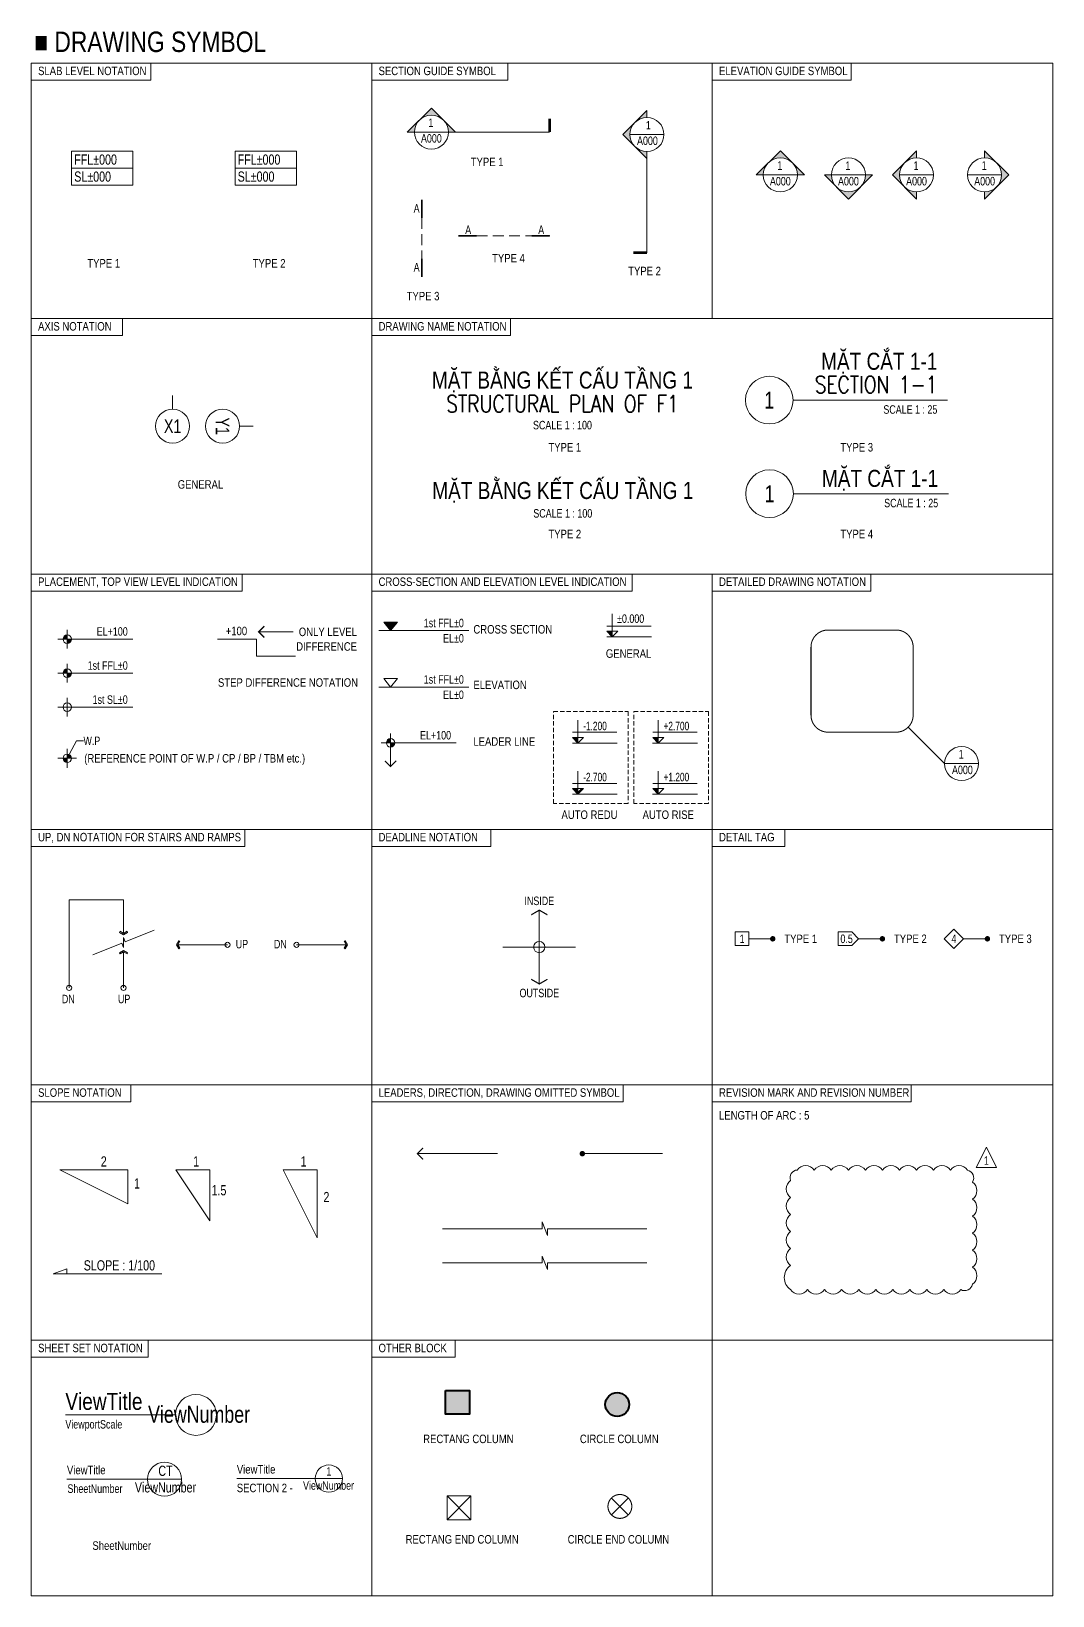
# Model space of a CAD drawing. Header units: millimetres. Extents: x -186788 to 266101, y -9748 to 236614.
# Drawn here: x -161334 to -131334, y 168317 to 214255 of the extents above; entities that cross this region are included whole.
import ezdxf
from ezdxf.enums import TextEntityAlignment as Align

# ---------------------------------------------------------------- set-up
doc = ezdxf.new("R2010")
doc.units = ezdxf.units.MM
doc.header["$MEASUREMENT"] = 0
for name, pattern in [('CEN', [62, 60, -1, 0, -1]), ('CENTER2', [1.125, 0.75, -0.125, 0.125, -0.125]), ('DASHED', [19.049999999999997, 12.7, -6.35]), ('HIDDEN2', [4.762499999999999, 3.175, -1.5875])]:
    doc.linetypes.add(name, pattern=pattern)
for name, color, linetype, lineweight in [('NDC_FRAME', 7, 'Continuous', 20), ('NDC_S-COLUMN', 4, 'Continuous', 40), ('NDC_S_ANNO', 7, 'Continuous', 20), ('NDC_S_AXIS', 5, 'CENTER2', 13), ('NDC_S_DIM', 1, 'Continuous', 15), ('NDC_S_ENG TITLE', 3, 'Continuous', 20), ('NDC_S_HATCH COLUMN AND WALL', 251, 'Continuous', 13), ('NDC_S_HIDDEN', 8, 'HIDDEN2', 13), ('NDC_S_OPENING2', 9, 'DASHED', 13), ('NDC_S_SYMBOL', 1, 'Continuous', 15), ('NDC_S_TEXT SYMBOL', 7, 'Continuous', 20), ('NDC_S_THIN LINE', 8, 'Continuous', 9), ('NDC_S_VN TEXT', 7, 'Continuous', 20), ('NDC_S_VN TITLE', 6, 'Continuous', 35)]:
    doc.layers.add(name, color=color, linetype=linetype, lineweight=lineweight)
doc.layers.add('NDC_S_REVISION', color=18, linetype='Continuous', lineweight=20, plot=False)
doc.styles.add('kata_text', font='arial.ttf', dxfattribs={"width": 0.8})
doc.styles.add('NDC_ANNO', font='', dxfattribs={"width": 0.8})
doc.styles.add('NDC_DIM', font='', dxfattribs={"width": 0.75})
doc.styles.add('NDC_EN TXT', font='romans.shx', dxfattribs={"width": 0.8})
doc.styles.add('NDC_VIE TXT', font='arial.ttf', dxfattribs={"width": 0.8})
doc.styles.get('NDC_ANNO').set_extended_font_data('Dotum')
doc.styles.get('NDC_DIM').set_extended_font_data('Dotum')

# ---------------------------------------------------------------- blocks, each defined once
blk = doc.blocks.new('kata_block_CT')
blk.add_hatch(color=256).paths.add_polyline_path([(0, 1.596954857557648), (-1.612010908633238, 1.596954857557648), (0, 0)])
at = {"ltscale": 50}
h = blk.add_hatch(dxfattribs=at)
h.set_pattern_fill('ANSI31', color=8, scale=1.406250541793835, style=0)
h.set_pattern_definition([(45.00000000000001, (0, 5.456968210637569e-12), (-3.157122508925224, 3.157122508925225), [])])
h.paths.add_polyline_path([(0, 1.596954857557648), (0, 0), (1.612010908924276, 1.596954857557648)])
at = {"color": 8, "ltscale": 50}
for p, q in [((11.56125648126181, 5.456968210637569e-12), (-1.63869572513795, 5.456968210637569e-12)), ((-1.592704896858777, 3.140833880479477), (11.46947077315417, 3.140833880479477))]:
    blk.add_line(p, q, dxfattribs=at)
for points in [[(0, 6.69495074864426), (0, 0)], [(0, 0), (-1.612010908633238, 1.596954857557648), (0, 1.596954857557648)], [(0, 0), (1.612010908924276, 1.596954857557648), (0, 1.596954857557648)]]:
    blk.add_lwpolyline(points, dxfattribs=at)
at = {"color": 3, "style": 'kata_text', "width": 0.8}
blk.add_attdef('CT', (1.409564409346785, 4.068271311703938), '', height=2.5, dxfattribs=at)
blk = doc.blocks.new('*U218')
at = {"layer": 'NDC_S_ANNO'}
blk.add_line((0, 0), (-32.35554291820154, 0), dxfattribs=at)
blk.add_circle((6, -7.347880794884119e-16), 6, dxfattribs=at)
at = {"layer": 'NDC_S_TEXT SYMBOL', "color": 6, "linetype": 'ByBlock', "lineweight": -2, "style": 'NDC_VIE TXT', "width": 0.8, "flags": 8}
blk.add_attdef('VIEWTITLE', (-32.35554291820154, 1.470649532882817), '', height=5, dxfattribs=at)
at = {"layer": 'NDC_S_TEXT SYMBOL', "color": 0, "linetype": 'ByBlock', "lineweight": -2, "style": 'NDC_ANNO', "width": 0.8, "flags": 8}
blk.add_attdef('NO.', text='', height=5, dxfattribs=at).set_placement((6.916514236014336, 0.2785440091975027), align=Align.MIDDLE)
at = {"layer": 'NDC_S_TEXT SYMBOL', "color": 3, "lineweight": 25, "style": 'NDC_ANNO', "width": 0.8, "flags": 8}
blk.add_attdef('SCALE', (-32.35554291820154, -3.998868953555331), '', height=2.5, dxfattribs=at)
blk = doc.blocks.new('*U219')
at = {"layer": 'NDC_S_ANNO'}
blk.add_line((10, -6.123233995736766e-16), (-23.67175041808426, 0), dxfattribs=at)
blk.add_circle((5, -6.123233995736766e-16), 5, dxfattribs=at)
at = {"layer": 'NDC_S_TEXT SYMBOL', "color": 6, "linetype": 'ByBlock', "lineweight": -2, "style": 'NDC_VIE TXT', "width": 0.8, "flags": 8}
blk.add_attdef('VIEWTITLE', (-23.67175041808426, 1.470649532882817), '', height=2.5, dxfattribs=at)
at = {"layer": 'NDC_S_TEXT SYMBOL', "linetype": 'ByBlock', "lineweight": -2, "style": 'NDC_ANNO', "width": 0.8, "flags": 8}
for tag, p in [('CHITIET', (5.268843111116439, 2.490300879522692)), ('NO.', (5.268843111116439, -2.310829932335765))]:
    blk.add_attdef(tag, text='', height=3, dxfattribs=at).set_placement(p, align=Align.MIDDLE)
at = {"layer": 'NDC_S_TEXT SYMBOL', "color": 3, "lineweight": 25, "style": 'NDC_ANNO', "width": 0.8, "flags": 8}
blk.add_attdef('C/REF', (-23.50983268459007, -3.998868953555331), '', height=2.5, dxfattribs=at)
blk = doc.blocks.new('*U220')
at = {"layer": 'NDC_S_ANNO'}
blk.add_line((4, 0), (-27.04443883454456, 0), dxfattribs=at)
blk.add_circle((0, 0), 4, dxfattribs=at)
at = {"layer": 'NDC_S_TEXT SYMBOL', "color": 0, "linetype": 'ByBlock', "lineweight": -2, "style": 'NDC_VIE TXT', "width": 0.8}
blk.add_attdef('TITLE', (-27.04443883454456, 1.470649532882817), '', height=2.5, dxfattribs=at)
at = {"layer": 'NDC_S_TEXT SYMBOL', "linetype": 'ByBlock', "lineweight": -2, "style": 'NDC_ANNO', "width": 0.8}
blk.add_attdef('DETT', text='', height=2.5, dxfattribs=at).set_placement((0, 2.08916092661093), align=Align.MIDDLE)
at = {"layer": 'NDC_S_TEXT SYMBOL', "color": 6, "linetype": 'ByBlock', "lineweight": -2, "style": 'NDC_VIE TXT', "width": 0.8}
blk.add_attdef('SECTDET2', (-27.04443883454456, -3.998868953555327), '', height=2.5, dxfattribs=at)
at = {"layer": 'NDC_S_TEXT SYMBOL', "color": 3, "lineweight": 25, "style": 'NDC_VIE TXT', "width": 0.8, "flags": 8}
blk.add_attdef('C/REF', (-11.58663159167423, -3.998868953555326), '', height=2.5, dxfattribs=at)
at = {"layer": 'NDC_S_TEXT SYMBOL', "color": 3, "lineweight": 35, "style": 'NDC_ANNO', "width": 0.8}
blk.add_attdef('NUMBER', text='', height=2.5, dxfattribs=at).set_placement((-0.1082291598075997, -1.981368320581264), align=Align.MIDDLE)
blk = doc.blocks.new('Block Callout 3')
at = {"layer": 'NDC_S_TEXT SYMBOL', "color": 6, "ltscale": 0.005, "style": 'NDC_VIE TXT', "width": 0.8, "flags": 8}
blk.add_attdef('NUMBER', (0, 0), '', height=2.5, dxfattribs=at)
blk = doc.blocks.new('CD')
at = {"layer": 'NDC_S_ANNO'}
blk.add_hatch(color=3, dxfattribs=at).paths.add_polyline_path([(5.820766091346741e-10, 159.6954857552046), (-161.2010908627417, 159.6954857552046), (5.820766091346741e-10, -5.529727786779404e-10)])
at = {"layer": 'NDC_S_ANNO', "ltscale": 50}
h = blk.add_hatch(dxfattribs=at)
h.set_pattern_fill('ANSI31', color=256, scale=140.6250541793833, style=0)
h.set_pattern_definition([(45, (5.820766091346741e-10, 0), (-315.7122508925224, 315.7122508925224), [])])
h.paths.add_polyline_path([(5.820766091346741e-10, 159.6954857552046), (5.820766091346741e-10, -5.529727786779404e-10), (161.2010908930097, 159.6954857552046)])
for p, q in [((1156.125648126763, 0), (-163.8695725132129, 0)), ((-159.2704896852956, 314.0833880473947), (1146.947077315999, 314.0833880473947))]:
    blk.add_line(p, q, dxfattribs=at)
for points in [[(5.820766091346741e-10, 669.4950748638657), (5.820766091346741e-10, -5.529727786779404e-10)], [(5.820766091346741e-10, -5.529727786779404e-10), (-161.2010908627417, 159.6954857552046), (5.820766091346741e-10, 159.6954857552046)], [(5.820766091346741e-10, -5.529727786779404e-10), (161.2010908930097, 159.6954857552046), (5.820766091346741e-10, 159.6954857552046)]]:
    blk.add_lwpolyline(points, dxfattribs=at)
at = {"layer": 'NDC_S_TEXT SYMBOL', "color": 3, "style": 'NDC_DIM', "width": 0.7}
blk.add_attdef('COT', (153.9534816145897, 374.6377722059842), '', height=250, dxfattribs=at)
blk = doc.blocks.new('MARK3A')
at = {"layer": 'NDC_S_ANNO'}
h = blk.add_hatch(color=256, dxfattribs=at)
h.paths.add_polyline_path([(3.535533905029297, 3.535533908754587), (0, 7.071067811921239), (-3.535533905029297, 3.535533903166652, -0.414213562318366)])
h.paths.add_polyline_path([(-7.071067802608013, 0), (-5, 0, -0.1989123672315575), (-3.535533905029297, 3.535533903166652)])
h.paths.add_polyline_path([(3.535533905029297, 3.535533908754587, -0.198912367582118), (5, 0), (7.071067817509174, 0)])
for p, q in [((0, 7.071067811921239), (-7.071067802608013, 0)), ((7.071067817509174, 0), (0, 7.071067811921239)), ((-7.071067802608013, 0), (-5, 0)), ((5, 0), (-5, 0)), ((5, 0), (7.071067810058594, 0))]:
    blk.add_line(p, q, dxfattribs=at)
blk.add_circle((0, 0), 5, dxfattribs=at)
blk = doc.blocks.new('MARK3B')
at = {"layer": 'NDC_S_ANNO'}
h = blk.add_hatch(color=256, dxfattribs=at)
h.paths.add_polyline_path([(-3.535533905029297, -3.535533903166652), (-7.071067810058594, 0), (-3.535533905029297, 3.535533903166652, 0.414213562318366)])
h.paths.add_polyline_path([(0, 7.071067806333303), (0, 5, 0.1989123672315575), (-3.535533905029297, 3.535533903166652)])
h.paths.add_polyline_path([(-3.535533905029297, -3.535533903166652, 0.198912367582118), (0, -5), (0, -7.071067817509174)])
for p, q in [((-7.071067810058594, 0), (0, 7.071067806333303)), ((0, 7.071067806333303), (0, 5)), ((0, -7.071067817509174), (-7.071067810058594, 0)), ((-5, 0), (5, 0)), ((0, -5), (0, -7.071067811921239))]:
    blk.add_line(p, q, dxfattribs=at)
blk.add_circle((0, 0), 5, dxfattribs=at)
blk = doc.blocks.new('TAG')
at = {"layer": 'NDC_S_ANNO', "linetype": 'CEN'}
blk.add_line((0, 0), (27.65909799188375, 0), dxfattribs=at)
at = {"layer": 'NDC_S_ANNO', "const_width": 0.8}
blk.add_lwpolyline([(27.65909799188375, 0), (27.65909799188375, 4)], dxfattribs=at)
blk = doc.blocks.new('MARK-P1')
at = {"layer": 'NDC_S_ANNO'}
h = blk.add_hatch(color=256, dxfattribs=at)
h.paths.add_polyline_path([(0, 1.249999990686774, 0.4142135623730951), (-1.25, -9.313225746154785e-09), (0, -9.313225746154785e-09)])
h.paths.add_polyline_path([(1.25, -9.313225746154785e-09), (0, -9.313225746154785e-09), (0, -1.250000009313226, 0.4142135623730951)])
for p, q in [((-2.750000007450581, 0), (2.749999992549419, 0)), ((0, 2.75), (0, -2.75))]:
    blk.add_line(p, q, dxfattribs=at)
blk.add_circle((0, 0), 1.25, dxfattribs=at)
blk = doc.blocks.new('MARK-P2')
at = {"layer": 'NDC_S_ANNO'}
for p, q in [((-2.750000007450581, 0), (2.749999992549419, 0)), ((0, 2.750000001862645), (0, -2.75))]:
    blk.add_line(p, q, dxfattribs=at)
blk.add_circle((0, 0), 1.25, dxfattribs=at)
blk = doc.blocks.new('MARK-P3')
at = {"layer": 'NDC_S_ANNO'}
h = blk.add_hatch(color=256, dxfattribs=at)
h.paths.add_polyline_path([(1.249999992549419, -3.725290298461914e-09, 0.4142135623730951), (-7.450580596923828e-09, 1.24999999627471), (-7.450580596923828e-09, -3.725290298461914e-09)])
h.paths.add_polyline_path([(-7.450580596923828e-09, -1.25000000372529), (-7.450580596923828e-09, -3.725290298461914e-09), (-1.250000007450581, -3.725290298461914e-09, 0.4142135623730951)])
for p, q in [((2.75, 0), (-2.75, 0)), ((0, 2.75000000372529), (0, -2.74999999627471))]:
    blk.add_line(p, q, dxfattribs=at)
blk.add_circle((0, 0), 1.25, dxfattribs=at)
blk = doc.blocks.new('MARK4')
at = {"layer": 'NDC_S_ANNO'}
blk.add_line((-5, 0), (5, 0), dxfattribs=at)
blk.add_circle((0, 0), 5, dxfattribs=at)
blk = doc.blocks.new('A$C13D16E50')
at = {"layer": 'NDC_S_ANNO'}
blk.add_hatch(color=256, dxfattribs=at).paths.add_polyline_path([(0, 0), (-2, 2.5), (2, 2.5)])
blk.add_lwpolyline([(0, 0), (-2, 2.5), (2, 2.5)], close=True, dxfattribs=at)
blk = doc.blocks.new('*U208')
at = {"layer": 'NDC_S_SYMBOL'}
blk.add_line((3.061616997868383e-16, 5), (4.286263797015736e-16, 9), dxfattribs=at)
blk.add_circle((0, 0), 5, dxfattribs=at)
at = {"layer": 'NDC_S_TEXT SYMBOL', "color": 7, "style": 'NDC_ANNO', "width": 0.8}
blk.add_attdef('GRID', text='', height=4, dxfattribs=at).set_placement((0, 0), align=Align.MIDDLE)
blk = doc.blocks.new('*U209')
at = {"layer": 'NDC_S_SYMBOL'}
blk.add_line((5, -1.416384724411995e-15), (9, -2.427027824026856e-15), dxfattribs=at)
blk.add_circle((0, 0), 5, dxfattribs=at)
at = {"layer": 'NDC_S_TEXT SYMBOL', "color": 7, "style": 'NDC_ANNO', "width": 0.8}
blk.add_attdef('GRID', text='', height=4, rotation=270, dxfattribs=at).set_placement((0, 0), align=Align.MIDDLE)
blk = doc.blocks.new('*U210')
at = {"layer": 'NDC_S_ANNO', "linetype": 'ByBlock', "lineweight": -2}
blk.add_line((9.278846846427768e-07, 4.357142857143117), (0, -1), dxfattribs=at)
at = {"layer": 'NDC_S_ANNO', "ltscale": 0.005, "const_width": 0.5}
blk.add_lwpolyline([(0, -1), (9.278846846427768e-07, 4.357142857143117)], dxfattribs=at)
at = {"layer": 'NDC_S_TEXT SYMBOL', "linetype": 'ByBlock', "lineweight": -2, "style": 'NDC_ANNO', "width": 0.8}
blk.add_attdef('DETAIL', text='', height=2.5, dxfattribs=at).set_placement((-0.635006858396082, 1.824862175366434), align=Align.MIDDLE_RIGHT)
blk = doc.blocks.new('*U211')
at = {"layer": 'NDC_S_ANNO', "color": 0, "linetype": 'ByBlock', "lineweight": -2}
blk.add_line((-4.357142640116527, 0.002997111644365447), (1.000000217026004, 0.002999782974066001), dxfattribs=at)
at = {"layer": 'NDC_S_ANNO', "ltscale": 0.005, "const_width": 0.5}
blk.add_lwpolyline([(1.000000217026004, 0.002999782974066001), (-4.357142640116527, 0.002997111644365447)], dxfattribs=at)
at = {"layer": 'NDC_S_TEXT SYMBOL', "linetype": 'ByBlock', "lineweight": -2, "style": 'NDC_ANNO', "width": 0.8}
blk.add_attdef('DETAIL', text='', height=2.5, dxfattribs=at).set_placement((-0.635006858396082, 1.824862175366434), align=Align.MIDDLE_RIGHT)
blk = doc.blocks.new('Drawing name_symbol')
at = {"layer": 'NDC_S_ENG TITLE', "style": 'NDC_EN TXT', "width": 0.8}
blk.add_attdef('SECTDET1', text='', height=5, dxfattribs=at).set_placement((0, 1.011264427095739), align=Align.CENTER)
at = {"layer": 'NDC_S_TEXT SYMBOL', "lineweight": 25, "style": 'NDC_ANNO', "width": 0.8}
blk.add_attdef('SSCALE', text='', height=2.5, dxfattribs=at).set_placement((0, -3.998868953555331), align=Align.CENTER)
at = {"layer": 'NDC_S_VN TITLE', "style": 'NDC_VIE TXT', "width": 0.8}
blk.add_attdef('SECTDET2', text='', height=5, dxfattribs=at).set_placement((0, 7.970649532882817), align=Align.CENTER)
blk = doc.blocks.new('Drawing name_symbol2')
at = {"layer": 'NDC_S_TEXT SYMBOL', "style": 'NDC_ANNO', "width": 0.8}
blk.add_attdef('SSCALE', text='', height=2.5, dxfattribs=at).set_placement((0, -3.998868953555331), align=Align.CENTER)
at = {"layer": 'NDC_S_VN TITLE', "style": 'NDC_VIE TXT', "width": 0.8}
blk.add_attdef('SECTDET1', text='', height=5, dxfattribs=at).set_placement((0, 1.470649532882817), align=Align.CENTER)
blk = doc.blocks.new('*U214')
at = {"layer": 'NDC_S_ANNO'}
blk.add_line((0, 0), (45.35681176658893, -6.446904599144796e-15), dxfattribs=at)
blk.add_circle((-7, 0), 7, dxfattribs=at)
at = {"layer": 'NDC_S_ENG TITLE', "style": 'NDC_EN TXT', "width": 0.8}
blk.add_attdef('SECTDET1', text='', height=5, dxfattribs=at).set_placement((42.35681176658893, 4.567440829414404), align=Align.MIDDLE_RIGHT)
at = {"layer": 'NDC_S_TEXT SYMBOL', "style": 'NDC_ANNO', "width": 0.8}
blk.add_attdef('DETT', text='', height=5, dxfattribs=at).set_placement((-7, 0), align=Align.MIDDLE)
blk.add_attdef('SSCALE', text='', height=2.5, dxfattribs=at).set_placement((42.35681176658893, -1.499999998137356), align=Align.TOP_RIGHT)
at = {"layer": 'NDC_S_VN TITLE', "style": 'NDC_VIE TXT', "width": 0.8}
blk.add_attdef('SECTDET2', text='', height=5, dxfattribs=at).set_placement((42.35681176658893, 11.39873478675144), align=Align.MIDDLE_RIGHT)
blk = doc.blocks.new('*U216')
at = {"layer": 'NDC_S_ANNO'}
blk.add_line((0, 0), (45.51926172808918, -6.469994833293447e-15), dxfattribs=at)
blk.add_circle((-7, 0), 7, dxfattribs=at)
at = {"layer": 'NDC_S_TEXT SYMBOL', "style": 'NDC_ANNO', "width": 0.8}
blk.add_attdef('DETT', text='', height=5, dxfattribs=at).set_placement((-7, 0), align=Align.MIDDLE)
blk.add_attdef('SSCALE', text='', height=2.5, dxfattribs=at).set_placement((42.51926172808917, -1.499999998137356), align=Align.TOP_RIGHT)
at = {"layer": 'NDC_S_VN TITLE', "style": 'NDC_VIE TXT', "width": 0.8}
blk.add_attdef('SECTDET1', text='', height=5, dxfattribs=at).set_placement((42.51926172808917, 6.999999999999995), align=Align.TOP_RIGHT)
blk = doc.blocks.new('cot')
at = {"layer": 'NDC_S_HATCH COLUMN AND WALL', "ltscale": 0.005}
h = blk.add_hatch(color=256, dxfattribs=at)
h.dxf.hatch_style = 1
h.paths.add_polyline_path([(-0.5000000004942454, 0.4999999990697175), (0.4999999995057546, 0.4999999990692841), (0.4999999994759795, -0.5000000009307168), (-0.5000000005240205, -0.5000000009302834)])
at = {"layer": 'NDC_S-COLUMN', "ltscale": 0.005}
blk.add_lwpolyline([(-0.5000000004942454, 0.4999999990697175), (0.4999999995057546, 0.4999999990692841), (0.4999999994759795, -0.5000000009307168), (-0.5000000005240205, -0.5000000009302834)], close=True, dxfattribs=at)
blk = doc.blocks.new('cottron')
at = {"layer": 'NDC_S_HATCH COLUMN AND WALL'}
h = blk.add_hatch(color=256, dxfattribs=at)
h.dxf.hatch_style = 1
h.paths.add_polyline_path([(-0.500000000509133, -9.304996773096263e-10, 1), (0.499999999490867, -9.304996773096263e-10, 1)])
at = {"layer": 'NDC_S-COLUMN', "ltscale": 0.005}
blk.add_circle((-5.091329580153565e-10, -9.304996774675049e-10), 0.5, dxfattribs=at)
blk = doc.blocks.new('cotdung')
at = {"layer": 'NDC_S_HIDDEN', "ltscale": 100}
for p, q in [((-0.5000000004942454, 0.4999999990697175), (0.4999999994759795, -0.5000000009307168)), ((0.4999999995057546, 0.4999999990692841), (-0.5000000005240205, -0.5000000009302834))]:
    blk.add_line(p, q, dxfattribs=at)
blk.add_lwpolyline([(-0.5000000004942454, 0.4999999990697175), (0.4999999995057546, 0.4999999990692841), (0.4999999994759795, -0.5000000009307168), (-0.5000000005240205, -0.5000000009302834)], close=True, dxfattribs=at)
blk = doc.blocks.new('cottrondung')
at = {"layer": 'NDC_S_HIDDEN', "ltscale": 100}
for p, q in [((-0.3535533911024067, 0.3535533896627742), (0.3535533900841407, -0.3535533915237735)), ((0.3535533900841408, 0.3535533896627742), (-0.3535533911024068, -0.3535533915237734))]:
    blk.add_line(p, q, dxfattribs=at)
blk.add_circle((-5.091329580153565e-10, -9.304996774675049e-10), 0.5, dxfattribs=at)
blk = doc.blocks.new('NDC_S_ISO_A1_B3CC1')
at = {"layer": 'NDC_S_ANNO'}
h = blk.add_hatch(dxfattribs=at)
h.set_pattern_fill('LINE', color=8, scale=1000, angle=45, style=0)
h.set_pattern_definition([(45, (-4637581470.032141, -1496768685.384149), (-88.38834764831843, 88.38834764831843), [])])
h.paths.add_polyline_path([(-151707.1713695363, 59233.81594030715), (-150562.5388989285, 59233.81594030715), (-150562.5388989285, 58733.81594030715), (-151707.1713695363, 58733.81594030715)])
at = {"layer": 'NDC_FRAME'}
for p, q in [((-157176.8886368796, 31144.98607686316), (-157176.8886368796, 76144.98607686316)), ((-127176.8886368796, 76144.98607686316), (-157176.8886368796, 76144.98607686316)), ((-153662.7124749082, 75644.98607704943), (-153662.7124749082, 76144.98607686316)), ((-147176.8886368796, 76144.98607686316), (-147176.8886368795, 31144.98607686316)), ((-143176.8886368796, 75644.98607686316), (-143176.8886368796, 76144.9860766769)), ((-137176.8886368796, 76144.98607686316), (-137176.8886368795, 68644.98607686316)), ((-133097.8334493632, 75644.98607704943), (-133097.8334493632, 76144.98607686316)), ((-127176.8886368796, 76144.98607686316), (-127176.8886368796, 31144.98607686316)), ((-157176.8886368796, 75644.98607686316), (-153662.7124749082, 75644.98607686316)), ((-147176.8886368796, 75644.9860766769), (-143176.8886368796, 75644.9860766769)), ((-137176.8886368796, 75644.98607686316), (-133097.8334493632, 75644.98607686316)), ((-157176.8886368796, 68644.98607686316), (-127176.8886361345, 68644.98607686316)), ((-154501.1188989034, 68144.98607704943), (-154501.1188989034, 68644.98607686316)), ((-143105.3106390293, 68144.98607704943), (-143105.3106390293, 68644.98607686316)), ((-157176.8886368796, 68144.98607686316), (-154501.1188989034, 68144.98607686316)), ((-147176.8886361345, 68144.98607686316), (-143105.3106390293, 68144.98607686316)), ((-157176.8886361345, 61144.98607686316), (-127176.8886353894, 61144.98607686316)), ((-150984.4901729738, 60644.98607704944), (-150984.4901729738, 61144.98607686318)), ((-139532.2344254543, 60644.98607704944), (-139532.2344254543, 61144.98607686318)), ((-137176.8886368795, 61144.98607686316), (-137176.8886368796, 31144.98607686316)), ((-132516.9828966729, 60644.98607704943), (-132516.9828966729, 61144.98607686316)), ((-157176.8886346444, 60644.98607686318), (-150984.4901729738, 60644.98607686318)), ((-147176.8886353894, 60644.98607686318), (-139532.2344254543, 60644.98607686318)), ((-137176.8886361344, 60644.98607686316), (-132516.9828966729, 60644.98607686316)), ((-157176.8886353894, 53644.98607686316), (-127176.8886346444, 53644.98607686316)), ((-150906.8215465145, 53144.9860761181), (-150906.8215465145, 53644.98607593184)), ((-143676.8886353894, 53144.98607742196), (-143676.8886353894, 53644.98607723569)), ((-135041.1152799986, 53144.98607760822), (-135041.1152799986, 53644.98607742196)), ((-157176.8886338994, 53144.98607593184), (-150906.8215465145, 53144.98607593184)), ((-147176.8886353894, 53144.98607723569), (-143676.8886353894, 53144.98607723569)), ((-137176.8886353894, 53144.98607742196), (-135041.1152799986, 53144.98607742196)), ((-157176.8886346444, 46144.98607686316), (-127176.8886338993, 46144.98607686316)), ((-154254.7125215991, 45644.98607742196), (-154254.7125215991, 46144.98607723569)), ((-139792.2391384914, 45644.98607742196), (-139792.2391384914, 46144.98607723569)), ((-131334.5026821744, 45644.98607686316), (-131334.5026821744, 46144.9860766769)), ((-157176.8886331543, 45644.98607723569), (-154254.7125215991, 45644.98607723569)), ((-147176.8886331543, 45644.98607723569), (-139792.2391384914, 45644.98607723569)), ((-137176.8886331542, 45644.9860766769), (-131334.5026821744, 45644.9860766769)), ((-157176.8886338993, 38644.98607686316), (-127176.8886331543, 38644.98607686316)), ((-153741.5811018128, 38144.98607742196), (-153741.5811018128, 38644.98607723569)), ((-144725.8525341962, 38144.98607742197), (-144725.8525341962, 38644.98607723571)), ((-157176.8886324092, 38144.98607723569), (-153741.5811018128, 38144.98607723569)), ((-147176.8886324091, 38144.98607723571), (-144725.8525341962, 38144.98607723571)), ((-157176.8886331543, 31144.98607686316), (-127176.8886324092, 31144.98607686316))]:
    blk.add_line(p, q, dxfattribs=at)
at = {"layer": 'NDC_S_ANNO'}
for p, q in [((-155991.4495505937, 73563.50883639013), (-155991.4495505937, 72563.50883639013)), ((-155991.4495505937, 72563.50883639013), (-155991.4495505937, 73563.50883639013)), ((-151190.9251101328, 73563.50883639013), (-151190.9251101328, 72563.50883639013)), ((-151190.9251101328, 72563.50883639013), (-151190.9251101328, 73563.50883639013)), ((-155991.4495505937, 73063.50883639013), (-154191.4495498486, 73063.50883639013)), ((-151190.9251101328, 73063.50883639013), (-149390.9251093878, 73063.50883639013)), ((-150498.9415274993, 59451.35247597999), (-149483.7894553379, 59451.35247597999)), ((-144322.915843354, 59483.09954506104), (-146972.915843354, 59483.09954506104)), ((-155844.4135572835, 59233.8159390033), (-154194.4135565385, 59233.81593937583)), ((-155844.4135572835, 58233.81593918956), (-154194.4135557934, 58233.81593937583)), ((-144322.915843354, 57824.73578079059), (-146972.915843354, 57824.73578079059)), ((-155844.4135572835, 57233.81593918956), (-154194.4135557934, 57233.81593937583)), ((-131422.5182479256, 56648.02045805907), (-130352.5672709577, 55578.06947997367)), ((-155844.4135572835, 56247.76647223688), (-156119.4135572835, 55733.81593918956)), ((-155844.4135572835, 56247.76647223688), (-155644.4135572835, 56247.76647223688)), ((-146347.9158440991, 56187.69307959019), (-144697.915843354, 56187.69307996272)), ((-146622.915843354, 55493.08142888485), (-146622.915843354, 55912.69307959019)), ((-156065.2133543119, 51579.59415710127), (-154467.9202843532, 51579.59415710127)), ((-156065.2133543119, 51579.59415710127), (-156065.2133543119, 48992.6914487273)), ((-154467.9202843532, 51579.59415710127), (-154467.9202843532, 50594.75577848559)), ((-142255.699727524, 49108.57594319482), (-142255.6997282691, 51275.2426097994)), ((-151413.2753145024, 50257.6433206216), (-152872.8986855671, 50257.64332099413)), ((-149386.0934417769, 50257.6433206216), (-147926.4700722024, 50257.64332099413)), ((-141188.5744637139, 50191.90927659025), (-143322.8249905891, 50191.90927659025)), ((-136099.9543894156, 50434.38548392444), (-135399.9543886706, 50434.38548392444)), ((-132179.8784398129, 50434.38548392444), (-132879.8784398129, 50434.38548392444)), ((-129795.7703625895, 50434.38548392444), (-129095.7703625895, 50434.38548392444)), ((-154467.953159295, 48992.6914487273), (-154467.95315855, 50053.98361089235))]:
    blk.add_line(p, q, dxfattribs=at)
for points in [[(-155991.4495505937, 73563.50883639013), (-154191.4495498486, 73563.50883639013), (-154191.4495498486, 72563.50883639013), (-155991.4495505937, 72563.50883639013)], [(-151190.9251101328, 73563.50883639013), (-149390.9251093878, 73563.50883639013), (-149390.9251093878, 72563.50883639013), (-151190.9251101328, 72563.50883639013)], [(-151707.1713695363, 59233.81594030715), (-150562.5388989285, 59233.81594030715), (-150562.5388989285, 58733.81594030715), (-149417.9064283207, 58733.81594030715)], [(-146622.915843354, 57824.73578079059), (-146822.915843354, 58074.73578079059), (-146422.915843354, 58074.73578079059), (-146622.915843354, 57824.73578079059)], [(-153567.953159295, 50684.36023967867), (-154419.0401155576, 50343.92545747166), (-154467.953159295, 50474.36024027472), (-154467.953159295, 50174.36024027472), (-154516.8662030324, 50304.79502233272), (-155367.953159295, 49964.36024012571)], [(-154365.1434619054, 50653.87116971021), (-154347.6434383616, 50623.56024014359), (-154467.953159295, 50554.3602399767), (-154587.953159593, 50623.64227252608), (-154570.453158401, 50653.95316185956), (-154467.9202843532, 50594.75577848559), (-154365.1434619054, 50653.87116971021)], [(-136499.9543886706, 50634.38548187554), (-136099.9543894156, 50634.38548411071), (-136099.9543886706, 50234.38548373818), (-136499.9543886706, 50234.38548336565), (-136499.9543886706, 50634.38548187554)], [(-133079.8784390678, 50634.38548317939), (-132879.8784398129, 50434.38548392444), (-133079.8784383227, 50234.38548262059), (-133479.8784383227, 50234.38548224806), (-133479.8784383227, 50634.38548075795), (-133079.8784390678, 50634.38548299312)], [(-130361.455786053, 50434.38548243433), (-130078.6130754388, 50717.22819677382), (-129795.7703625895, 50434.38548392444), (-130078.6130746938, 50151.54277182012), (-130361.455786053, 50434.38548243433)], [(-154365.1434619054, 49994.84931083923), (-154347.6434383616, 50025.16024040585), (-154467.953159295, 50094.36024057274), (-154587.953159593, 50025.07820802336), (-154570.453158401, 49994.76731868988), (-154467.9202843532, 50053.96470206385), (-154365.1434619054, 49994.84931083923)], [(-152813.764385514, 50360.45301763868), (-152844.0753143355, 50377.95304080998), (-152913.2753145024, 50257.6433206216), (-152843.993281953, 50137.64332069611), (-152813.6823933646, 50155.14332114314), (-152872.8797759935, 50257.67619556343), (-152813.764385514, 50360.45301763868)], [(-147985.5854626819, 50360.42014306938), (-147955.2745338604, 50377.92016624068), (-147886.0745336935, 50257.61044605231), (-147955.3565662429, 50137.61044612681), (-147985.6674548313, 50155.11044657385), (-147926.4700722024, 50257.64332099413), (-147985.5854626819, 50360.42014306938)], [(-156133.748026459, 40595.33316563259), (-156133.748026459, 40745.33316581885), (-156533.748026459, 40595.33316563259), (-153342.5523745701, 40595.33316563259)]]:
    blk.add_lwpolyline(points, dxfattribs=at)
for points, const_width in [([(-150332.274861081, 59618.01914314336), (-150498.9415274993, 59451.35247597999), (-150332.274861081, 59284.68580956168)], 41.66666666666666), ([(-146456.2491761906, 55659.74809530316), (-146622.915843354, 55493.08142888485), (-146789.5825097723, 55659.74809530316)], 35), ([(-142493.0394141264, 51138.21447909673), (-142255.6997290141, 51275.24261017193), (-142018.3600424118, 51138.21447835167)], 35), ([(-142493.0394156165, 49245.60407538762), (-142255.6997297592, 49108.57594468494), (-142018.3600439019, 49245.60407613267)], 35)]:
    blk.add_lwpolyline(points, dxfattribs=dict(at, const_width=const_width))
at = {"layer": 'NDC_S_ANNO', "linetype": 'HIDDEN2', "ltscale": 100, "const_width": 30}
blk.add_lwpolyline([(-131276.0716384285, 57001.57384874826, -0.4142135622276136), (-131776.0716391735, 56501.57384874826), (-133776.0716399186, 56501.57384874826, -0.414213562460384), (-134276.0716399186, 57001.57384874826), (-134276.0716384285, 59001.57384874826, -0.4142135622785321), (-133776.0716391735, 59501.57384874826), (-131776.0716391735, 59501.57384874826, -0.4142135624785692), (-131276.0716384285, 59001.57384874826)], format="xyb", close=True, dxfattribs=at)
at = {"layer": 'NDC_S_ANNO', "const_width": 80}
for points in [[(-135439.9543885216, 50434.38548429697, 1), (-135359.9543888196, 50434.38548429697, 1)], [(-132219.8784396639, 50434.38548429697, 1), (-132139.8784399619, 50434.38548429697, 1)], [(-129135.7703624404, 50434.38548429697, 1), (-129055.7703627385, 50434.38548429697, 1)]]:
    blk.add_lwpolyline(points, format="xyb", close=True, dxfattribs=at)
at = {"layer": 'NDC_S_ANNO'}
for points in [[(-154340.8019560263, 43651.20363175313), (-154340.8019560263, 42651.20363175313), (-156340.8019560263, 43651.20363175313)], [(-151934.3284564898, 43651.20363044928), (-151934.3284564898, 42151.20363044928), (-152934.3284564898, 43651.20363044928)], [(-148778.1498390124, 43651.20363175313), (-148778.1498390124, 41651.20363175313), (-149778.1498390124, 43651.20363175313)]]:
    blk.add_lwpolyline(points, close=True, dxfattribs=at)
for centre, radius in [((-151413.2753145024, 50257.6433206216), 75), ((-149386.0934417769, 50257.6433206216), 75), ((-142255.6997282691, 50191.9092773353), 166.6666666666667), ((-156065.2133543119, 48992.6914487273), 75), ((-154467.953159295, 48992.6914487273), 75)]:
    blk.add_circle(centre, radius, dxfattribs=at)
at = {"layer": 'NDC_S_HIDDEN', "ltscale": 100}
for p, q in [((-145708.1405916543, 71599.53889846304), (-145708.1404988659, 70406.78145417225)), ((-144094.3430167184, 71072.96981812548), (-142484.9203853606, 71072.96981812548))]:
    blk.add_line(p, q, dxfattribs=at)
at = {"layer": 'NDC_S_OPENING2', "ltscale": 10, "elevation": -5.332111246215604e-07}
for points in [[(-141834.6480329341, 57105.59377079387), (-139643.7070265903, 57105.59377079387), (-139643.7070265903, 54408.74864355911), (-141834.6480329341, 54408.74864355911)], [(-139475.758808396, 57105.59377079387), (-137284.8178020522, 57105.59377079387), (-137284.8178020522, 54408.74864355911), (-139475.758808396, 54408.74864355911)]]:
    blk.add_lwpolyline(points, close=True, dxfattribs=at)
at = {"layer": 'NDC_S_REVISION'}
blk.add_lwpolyline([(-129123.2873966237, 44315.00326342395), (-129423.2873966237, 43715.00326342395), (-128823.2873966237, 43715.00326342395)], close=True, dxfattribs=at)
blk.add_lwpolyline([(-134875.5827820901, 40133.83866050941, 0.52056705), (-134375.5827820901, 40133.83866050941, 0.52056705), (-133875.5827820901, 40133.83866050941, 0.52056705), (-133375.5827820901, 40133.83866050941, 0.52056705), (-132875.5827820901, 40133.83866050941, 0.52056705), (-132375.5827820901, 40133.83866050941, 0.52056705), (-131875.5827820901, 40133.83866050941, 0.52056705), (-131375.5827820901, 40133.83866050941, 0.52056705), (-130875.5827820901, 40133.83866050941, 0.52056705), (-130375.5827820901, 40133.83866050941, 0.52056705), (-129875.5827820901, 40133.83866050941, 0.52056705), (-129532.8844193923, 40291.14029781157, 0.52056705), (-129532.8844193923, 40791.14029781157, 0.52056705), (-129532.8844193923, 41291.14029781157, 0.52056705), (-129532.8844193923, 41791.14029781157, 0.52056705), (-129532.8844193923, 42291.14029781157, 0.52056705), (-129532.8844193923, 42791.14029781157, 0.52056705), (-129532.8844193923, 43291.14029781157, 0.52056705), (-129679.4938992645, 43644.53081793929, 0.52056705), (-130179.4938992645, 43644.53081793929, 0.52056705), (-130679.4938992645, 43644.53081793929, 0.52056705), (-131179.4938992645, 43644.53081793929, 0.52056705), (-131679.4938992645, 43644.53081793929, 0.52056705), (-132179.4938992645, 43644.53081793929, 0.52056705), (-132679.4938992645, 43644.53081793929, 0.52056705), (-133179.4938992645, 43644.53081793929, 0.52056705), (-133679.4938992645, 43644.53081793929, 0.52056705), (-134179.4938992645, 43644.53081793929, 0.52056705), (-134679.4938992645, 43644.53081793929, 0.52056705), (-134875.5827820901, 43340.61970076486, 0.52056705), (-134875.5827820901, 42840.61970076486, 0.52056705), (-134875.5827820901, 42340.61970076486, 0.52056705), (-134875.5827820901, 41840.61970076486, 0.52056705), (-134875.5827820901, 41340.61970076486, 0.52056705), (-134875.5827820901, 40840.61970076486, 0.52056705)], format="xyb", close=True, dxfattribs=at)
at = {"layer": 'NDC_S_SYMBOL'}
for p, q in [((-145837.7079225662, 44125.74798583044), (-143482.2873070421, 44125.74798583044)), ((-140992.2379530551, 44125.74798583044), (-138636.8173375311, 44125.74798583044))]:
    blk.add_line(p, q, dxfattribs=at)
at = {"layer": 'NDC_S_SYMBOL', "const_width": 35}
blk.add_lwpolyline([(-145671.0412561478, 43959.08131922586), (-145837.7079225662, 44125.74798583044), (-145671.0412561478, 44292.41465262129)], dxfattribs=at)
at = {"layer": 'NDC_S_SYMBOL', "const_width": 80}
blk.add_lwpolyline([(-141032.2379529061, 44125.74798620297, 1), (-140952.2379532041, 44125.74798620297, 1)], format="xyb", close=True, dxfattribs=at)
at = {"layer": 'NDC_S_SYMBOL'}
for points in [[(-145094.5161654753, 41919.99053816593), (-142170.1683401269, 41919.99053816593), (-142174.5161659223, 42119.99053816593), (-142014.5161650283, 41719.9905377934), (-142018.8639915687, 41919.99053816593), (-139094.5161654753, 41919.99053816593)], [(-145094.5161654753, 40919.99053816593), (-142170.1683401269, 40919.99053816593), (-142174.5161659223, 41119.99053816593), (-142014.5161650283, 40719.9905377934), (-142018.8639915687, 40919.99053816593), (-139094.5161654753, 40919.99053816593)]]:
    blk.add_lwpolyline(points, dxfattribs=at)
at = {"xscale": 700, "yscale": 700}
for name, p in [('cot', (-144656.2517968069, 36822.76794167727)), ('cotdung', (-144616.9484663045, 33726.5978945645))]:
    blk.add_blockref(name, p, dxfattribs=at)
at = {"xscale": 700, "yscale": 700, "zscale": 700}
for name, p in [('cottron', (-139966.7926488353, 36757.73716812245)), ('cottrondung', (-139889.4705026425, 33766.37982273607))]:
    blk.add_blockref(name, p, dxfattribs=at)
at = {"ltscale": 0.005}
ref = blk.add_blockref('Block Callout 3', (-155381.4949743817, 32491.13743502306), dxfattribs=dict(at, xscale=100, yscale=100, zscale=100))
ref.add_attrib('NUMBER', 'SheetNumber', (-155381.4949743817, 32491.13743502306), dxfattribs={"layer": 'NDC_S_TEXT SYMBOL', "color": 6, "ltscale": 0.005, "height": 250, "style": 'NDC_VIE TXT', "width": 0.8})
at = {"layer": 'NDC_S_ANNO', "yscale": 100, "zscale": 100}
for name, p, xscale in [('MARK3A', (-145425.9431779892, 74120.87954493568), 100), ('TAG', (-144718.8363962382, 74120.87954456315), 100), ('MARK3B', (-139094.6199111887, 74051.57460854531), 100), ('MARK3B', (-131176.8886368796, 72863.73607686316), 100), ('MARK3B', (-129176.8886368796, 72863.73607686316), -100), ('A$C13D16E50', (-146622.915843354, 59483.09954506104), 100), ('MARK-P1', (-156119.4135565385, 59233.8159390033), 100), ('MARK-P1', (-156119.4135565385, 58233.81593918956), 100), ('MARK-P2', (-156119.4135565385, 57233.81593918956), 100), ('MARK-P1', (-146622.915843354, 56187.69307959019), 100), ('MARK4', (-129852.5672709577, 55578.06947997367), 100), ('MARK-P3', (-156119.4135572835, 55733.81593918956), 100)]:
    blk.add_blockref(name, p, dxfattribs=dict(at, xscale=xscale))
at = {"layer": 'NDC_S_ANNO', "xscale": -100, "yscale": 100, "zscale": 100, "rotation": 90}
blk.add_blockref('TAG', (-139094.6199111887, 73344.4678267944), dxfattribs=at)
at = {"layer": 'NDC_S_ANNO', "xscale": 100, "yscale": 100, "zscale": 100}
blk.add_blockref('Drawing name_symbol', (-141575.7204502555, 65793.56367411457), dxfattribs=at).add_auto_attribs({'SECTDET1': 'STRUCTURAL PLAN OF F1', 'SECTDET2': 'MẶT BẰNG KẾT CẤU TẦNG 1', 'SSCALE': 'SCALE 1 : 100'})
at = {"layer": 'NDC_S_ANNO'}
ref = blk.add_blockref('kata_block_CT', (-140113.5475653316, 59304.26170498077), dxfattribs=dict(at, xscale=100, yscale=100, zscale=100))
ref.add_attrib('CT', '%%p0.000', (-139972.5911243969, 59711.08883615118), dxfattribs={"layer": 'NDC_S_TEXT SYMBOL', "color": 3, "height": 250, "style": 'NDC_ANNO', "width": 0.8})
ref = blk.add_blockref('*U218', (-152940.4258866782, 36453.79626483617), dxfattribs=dict(at, xscale=100, yscale=100, zscale=100))
ref.add_attrib('VIEWTITLE', 'ViewTitle', (-156175.9801784984, 36600.86121812445), dxfattribs={"layer": 'NDC_S_TEXT SYMBOL', "color": 6, "linetype": 'ByBlock', "lineweight": -2, "height": 500, "style": 'NDC_VIE TXT', "width": 0.8})
ref.add_attrib('NO.', 'ViewNumber', dxfattribs={"layer": 'NDC_S_TEXT SYMBOL', "color": 0, "linetype": 'ByBlock', "lineweight": -2, "height": 500, "style": 'NDC_ANNO', "width": 0.8}).set_placement((-152248.7744630768, 36481.65066575592), align=Align.MIDDLE)
ref.add_attrib('SCALE', 'ViewportScale', (-156175.9801784984, 36053.90936948064), dxfattribs={"layer": 'NDC_S_TEXT SYMBOL', "color": 3, "lineweight": 25, "height": 250, "style": 'NDC_ANNO', "width": 0.8})
at = {"layer": 'NDC_S_AXIS', "xscale": 100, "yscale": 100, "zscale": 100}
for name, p, values in [('*U208', (-153025.621886481, 65486.93631981712), {'GRID': 'X1'}), ('*U209', (-151558.413654067, 65486.93631981712), {'GRID': 'Y1'})]:
    blk.add_blockref(name, p, dxfattribs=at).add_auto_attribs(values)
at = {"layer": 'NDC_S_DIM'}
ref = blk.add_blockref('CD', (-141122.048455113, 56183.7575069998), dxfattribs=at)
ref.add_attrib('COT', '-1.200', (-140968.0949734984, 56558.39527920578), dxfattribs={"layer": '0', "color": 3, "height": 250, "style": 'NDC_DIM', "width": 0.75})
ref = blk.add_blockref('CD', (-138763.1592305749, 56183.7575069998), dxfattribs=at)
ref.add_attrib('COT', '+2.700', (-138609.2057489603, 56558.39527920578), dxfattribs={"layer": '0', "color": 3, "height": 250, "style": 'NDC_DIM', "width": 0.75})
ref = blk.add_blockref('CD', (-141122.048455113, 54683.7575069998), dxfattribs=at)
ref.add_attrib('COT', '-2.700', (-140968.0949734984, 55058.39527920578), dxfattribs={"layer": '0', "color": 3, "height": 250, "style": 'NDC_DIM', "width": 0.75})
ref = blk.add_blockref('CD', (-138763.1592305755, 54683.75750699925), dxfattribs=at)
ref.add_attrib('COT', '+1.200', (-138609.2057489609, 55058.39527920523), dxfattribs={"layer": '0', "color": 3, "height": 250, "style": 'NDC_DIM', "width": 0.75})
at = {"layer": 'NDC_S_SYMBOL', "xscale": 100, "yscale": 100, "zscale": 100}
blk.add_blockref('MARK3A', (-135176.8886368796, 72863.73607686316), dxfattribs=at)
at = {"layer": 'NDC_S_SYMBOL', "xscale": 100, "yscale": 100, "zscale": 100, "rotation": 180}
blk.add_blockref('MARK3A', (-133176.8886368796, 72863.73607686316), dxfattribs=at)
at = {"layer": 'NDC_S_SYMBOL', "xscale": 100, "yscale": 100, "zscale": 100}
for name, p in [('*U210', (-145708.1405916543, 71699.53889846304)), ('*U211', (-144194.343038421, 71072.66983982807)), ('*U211', (-142049.206121349, 71072.67010696104)), ('*U210', (-145708.1405916543, 69971.06716845793))]:
    blk.add_blockref(name, p, dxfattribs=at).add_auto_attribs({'DETAIL': 'A'})
at = {"layer": 'NDC_S_THIN LINE', "xscale": 100, "yscale": 100, "zscale": 100}
for name, p, values in [('*U214', (-134801.0013380125, 66251.88510608075), {'SECTDET1': 'SECTION 1-1', 'SECTDET2': 'MẶT CẮT 1-1', 'DETT': '1', 'SSCALE': 'SCALE 1 : 25'}), ('*U216', (-134793.0687462654, 63504.67157527509), {'SECTDET1': 'MẶT CẮT 1-1', 'DETT': '1', 'SSCALE': 'SCALE 1 : 25'}), ('Drawing name_symbol2', (-141566.072738687, 63201.49625140056), {'SECTDET1': 'MẶT BẰNG KẾT CẤU TẦNG 1', 'SSCALE': 'SCALE 1 : 100'})]:
    blk.add_blockref(name, p, dxfattribs=at).add_auto_attribs(values)
at = {"layer": 'NDC_S_THIN LINE'}
ref = blk.add_blockref('*U219', (-153762.1816315631, 34564.18395184827), dxfattribs=dict(at, xscale=100, yscale=100, zscale=100))
ref.add_attrib('VIEWTITLE', 'ViewTitle', (-156129.3566733715, 34711.24890513656), dxfattribs={"layer": 'NDC_S_TEXT SYMBOL', "color": 6, "linetype": 'ByBlock', "lineweight": -2, "height": 250, "style": 'NDC_VIE TXT', "width": 0.8})
ref.add_attrib('CHITIET', 'CT', dxfattribs={"layer": 'NDC_S_TEXT SYMBOL', "linetype": 'ByBlock', "lineweight": -2, "height": 300, "style": 'NDC_ANNO', "width": 0.8}).set_placement((-153235.2973204514, 34813.21403980054), align=Align.MIDDLE)
ref.add_attrib('C/REF', 'SheetNumber', (-156113.1649000221, 34164.29705649274), dxfattribs={"layer": 'NDC_S_TEXT SYMBOL', "color": 3, "lineweight": 25, "height": 250, "style": 'NDC_ANNO', "width": 0.8})
ref.add_attrib('NO.', 'ViewNumber', dxfattribs={"layer": 'NDC_S_TEXT SYMBOL', "linetype": 'ByBlock', "lineweight": -2, "height": 300, "style": 'NDC_ANNO', "width": 0.8}).set_placement((-153235.2973204514, 34333.1009586147), align=Align.MIDDLE)
ref = blk.add_blockref('*U220', (-148435.813983519, 34584.64768596258), dxfattribs=dict(at, xscale=100, yscale=100, zscale=100))
ref.add_attrib('TITLE', 'ViewTitle', (-151140.2578669735, 34731.71263925087), dxfattribs={"layer": 'NDC_S_TEXT SYMBOL', "color": 0, "linetype": 'ByBlock', "lineweight": -2, "height": 250, "style": 'NDC_VIE TXT', "width": 0.8})
ref.add_attrib('SECTDET2', 'SECTION 2', (-151140.2578669735, 34184.76079060706), dxfattribs={"layer": 'NDC_S_TEXT SYMBOL', "color": 6, "linetype": 'ByBlock', "lineweight": -2, "height": 250, "style": 'NDC_VIE TXT', "width": 0.8})
ref.add_attrib('DETT', '1', dxfattribs={"layer": 'NDC_S_TEXT SYMBOL', "linetype": 'ByBlock', "lineweight": -2, "height": 250, "style": 'NDC_ANNO', "width": 0.8}).set_placement((-148435.813983519, 34793.56377862368), align=Align.MIDDLE)
ref.add_attrib('NUMBER', 'ViewNumber', dxfattribs={"layer": 'NDC_S_TEXT SYMBOL', "color": 3, "lineweight": 35, "height": 250, "style": 'NDC_ANNO', "width": 0.8}).set_placement((-148446.6368994998, 34386.51085390446), align=Align.MIDDLE)
ref.add_attrib('C/REF', '-', (-149594.4771426865, 34184.76079060707), dxfattribs={"layer": 'NDC_S_TEXT SYMBOL', "color": 3, "lineweight": 25, "height": 250, "style": 'NDC_VIE TXT', "width": 0.8})
at = {"layer": 'NDC_S_ANNO', "style": 'NDC_ANNO', "width": 0.8}
for s, p in [('EL+100', (-154344.4135565385, 59458.81593881703)), ('1st FFL%%P0', (-154344.4135565385, 58458.81593881703)), ('1st SL%%P0', (-154344.4135565385, 57458.8159390033))]:
    blk.add_text(s, height=250, dxfattribs=at).set_placement(p, align=Align.MIDDLE_RIGHT)
blk.add_text('W.P', height=250, dxfattribs=at).set_placement((-155644.4135572835, 56247.76647223688), align=Align.MIDDLE_LEFT)
at = {"layer": 'NDC_S_REVISION', "style": 'NDC_ANNO', "width": 0.8}
blk.add_text('1', height=250, dxfattribs=at).set_placement((-129123.2873966237, 43922.84936014077), align=Align.MIDDLE)
at = {"layer": 'NDC_S_TEXT SYMBOL', "style": 'NDC_ANNO', "width": 0.8}
for s, height, p in [('1', 250, (-145513.057491979, 74396.08619870947)), ('1', 250, (-139126.2555979438, 74326.78126269163)), ('FFL%%P000', 300, (-155915.5955143817, 73315.93490040457)), ('FFL%%P000', 300, (-151115.0710739209, 73315.93490040457)), ('1', 250, (-135264.0029493793, 73138.94273082321)), ('1', 250, (-133264.0029493793, 73138.94273082321)), ('1', 250, (-131264.0029478892, 73138.94273026442)), ('1', 250, (-129264.0029478892, 73138.94273026442)), ('SL%%P000', 300, (-155915.5955143817, 72815.93490040457)), ('SL%%P000', 300, (-151115.0710739209, 72815.93490040457)), ('1', 250, (-129939.6815827125, 55853.27613318866)), ('UP', 250, (-151171.8687217757, 50278.75597535228)), ('DN', 250, (-150050.711929433, 50278.75597535228)), (' DN', 250, (-156351.5731547102, 48667.10434912299)), ('UP', 250, (-154630.6173380539, 48667.10434912299))]:
    blk.add_text(s, height=height, dxfattribs=at).set_placement(p, align=Align.MIDDLE_LEFT)
for s, height, p in [('A000', 250, (-145425.9431779892, 73937.95686295585)), ('A000', 250, (-139080.217735494, 73868.65192619295)), ('A000', 250, (-135176.8886376246, 72680.81339488333)), ('A000', 250, (-133176.8886376246, 72680.81339488333)), ('A000', 250, (-131176.8886368796, 72680.81339432453)), ('A000', 250, (-129176.8886368796, 72680.81339432453)), ('INSIDE', 250, (-142255.6997282691, 51548.99693121066)), ('1', 250, (-136299.9543894156, 50434.38548317939)), ('0.5', 250, (-133230.7154209008, 50434.3854820618)), ('4', 250, (-130078.6130746938, 50434.38548299312)), ('OUTSIDE', 250, (-142255.699727524, 48843.93461187233)), ('2 ', 300, (-155003.8864339576, 43897.35147911499)), ('1', 300, (-152334.3284549997, 43897.35147911499)), ('1', 300, (-149178.1498390124, 43897.35147911499)), ('1', 300, (-154070.6805753395, 43251.20363175313)), ('1.5', 300, (-151664.2070743129, 43051.20363175313)), ('2', 300, (-148508.0284583256, 42851.20363175313))]:
    blk.add_text(s, height=height, dxfattribs=at).set_placement(p, align=Align.MIDDLE_CENTER)
for s, height, p in [('1st FFL%%P0', 250, (-144472.915842609, 59708.09954450224)), ('EL%%P0', 250, (-144472.915842609, 59258.09954468851)), ('1st FFL%%P0', 250, (-144472.9158440991, 58049.73578004554)), ('EL%%P0', 250, (-144472.9158440991, 57599.7357802318)), ('EL+100', 250, (-144847.915843354, 56412.69307940392)), ('SLOPE : 1/100', 300, (-153542.5523745701, 40845.33316563259))]:
    blk.add_text(s, height=height, dxfattribs=at).set_placement(p, align=Align.MIDDLE_RIGHT)
blk.add_text('A000', height=250, dxfattribs=at).set_placement((-129829.5354349547, 55395.14679724877), align=Align.MIDDLE)
at = {"layer": 'NDC_S_VN TEXT', "color": 3, "style": 'NDC_VIE TXT', "width": 0.8}
for s, height, p in [('\\M+3A1E1 DRAWING SYMBOL ', 600, (-157090.6528245732, 76773.47521542167)), ('SLAB LEVEL NOTATION', 250, (-156976.8886368796, 75919.98607686316)), ('SECTION GUIDE SYMBOL', 250, (-146976.8886368796, 75919.9860766769)), ('ELEVATION GUIDE SYMBOL', 250, (-136976.8886368796, 75919.98607686316)), ('TYPE 1', 250, (-144269.6666855919, 73248.09250251754)), ('TYPE 1', 250, (-155531.7001041099, 70269.98607686316)), ('TYPE 2', 250, (-150672.756564252, 70269.98607686316)), ('TYPE 4', 250, (-143642.3850179393, 70420.2194892861)), ('TYPE 2', 250, (-139645.1237760553, 70043.9263770761)), ('TYPE 3', 250, (-146151.5116885472, 69305.78687945977)), ('AXIS NOTATION', 250, (-156976.8886361345, 68419.98607686316)), ('DRAWING NAME NOTATION', 250, (-146976.8886353894, 68419.98607686316)), ('TYPE 1', 250, (-141988.9250273038, 64868.29351555291)), ('TYPE 3', 250, (-133415.5278821745, 64868.29351555291)), ('GENERAL', 250, (-152875.3433167626, 63776.3514350043)), ('TYPE 2', 250, (-141988.9250273038, 62320.86927260229)), ('TYPE 4', 250, (-133415.5278821745, 62320.86927260229)), ('PLACEMENT, TOP VIEW LEVEL INDICATION', 250, (-156976.8886346444, 60919.98607686318)), ('CROSS-SECTION AND ELEVATION LEVEL INDICATION', 250, (-146976.8886353894, 60919.98607686318)), ('DETAILED DRAWING NOTATION', 250, (-136976.8886361344, 60919.98607686316)), ('CROSS SECTION', 250, (-144192.0154422782, 59522.28258409296)), ('GENERAL', 250, (-140301.2410525996, 58810.92656182629)), ('STEP DIFFERENCE NOTATION', 250, (-151694.0625373609, 57960.12108905769)), ('ELEVATION', 250, (-144192.0154422782, 57891.5808198826)), ('LEADER LINE', 250, (-144192.0154422782, 56226.87611862211)), ('(REFERENCE POINT OF W.P / CP / BP / TBM etc.)', 250, (-155621.1504217311, 55734.24232995666)), ('AUTO REDU', 250, (-141604.913163423, 54078.04915130397)), ('AUTO RISE', 250, (-139221.6374932527, 54078.04915130397)), ('UP, DN NOTATION FOR STAIRS AND RAMPS', 250, (-156976.8886338994, 53419.98607593184)), ('DEADLINE NOTATION', 250, (-146976.8886353894, 53419.98607723569)), ('DETAIL TAG', 250, (-136976.8886353894, 53419.98607742196)), ('TYPE 1', 250, (-135059.9152779024, 50434.38548429697)), ('TYPE 2', 250, (-131839.8393290447, 50434.38548429697)), ('TYPE 3', 250, (-128755.7312518213, 50434.38548429697)), ('SLOPE NOTATION', 250, (-156976.8886331543, 45919.98607723569)), ('LEADERS, DIRECTION, DRAWING OMITTED SYMBOL', 250, (-146976.8886331543, 45919.98607723569)), ('REVISION MARK AND REVISION NUMBER', 250, (-136976.8886331542, 45919.9860766769)), ('LENGTH OF ARC : 5', 250, (-136976.8886338993, 45252.40918791448)), ('SHEET SET NOTATION', 250, (-156976.8886324092, 38419.98607723569)), ('OTHER BLOCK', 250, (-146976.8886324091, 38419.98607723571)), ('RECTANG COLUMN', 250, (-145666.1926622142, 35750.54928689204)), ('CIRCLE COLUMN', 250, (-141063.6131610734, 35750.54928689204)), ('RECTANG END COLUMN', 250, (-146182.3175452653, 32800.97837428846)), ('CIRCLE END COLUMN', 250, (-141422.6733220362, 32800.97837428846))]:
    blk.add_text(s, height=height, dxfattribs=at).set_placement(p, align=Align.MIDDLE_LEFT)
at = {"layer": 'NDC_S_VN TEXT', "style": 'NDC_VIE TXT', "width": 0.8}
blk.add_text('+100', height=250, dxfattribs=at).set_placement((-151151.5683153704, 59473.66105655736), align=Align.MIDDLE_CENTER)
at = {"layer": 'NDC_S_VN TEXT', "color": 3, "style": 'NDC_VIE TXT', "width": 0.8}
for s, p in [('ONLY LEVEL', (-147611.2428013305, 59447.84703983522)), ('DIFFERENCE', (-147611.2428013305, 59017.69368558021))]:
    blk.add_text(s, height=250, dxfattribs=at).set_placement(p, align=Align.MIDDLE_RIGHT)

msp = doc.modelspace()

# ---------------------------------------------------------------- block references
msp.add_blockref('NDC_S_ISO_A1_B3CC1', (-4157.578711094859, 137172.4275723554))

doc.saveas('drawing.dxf')
